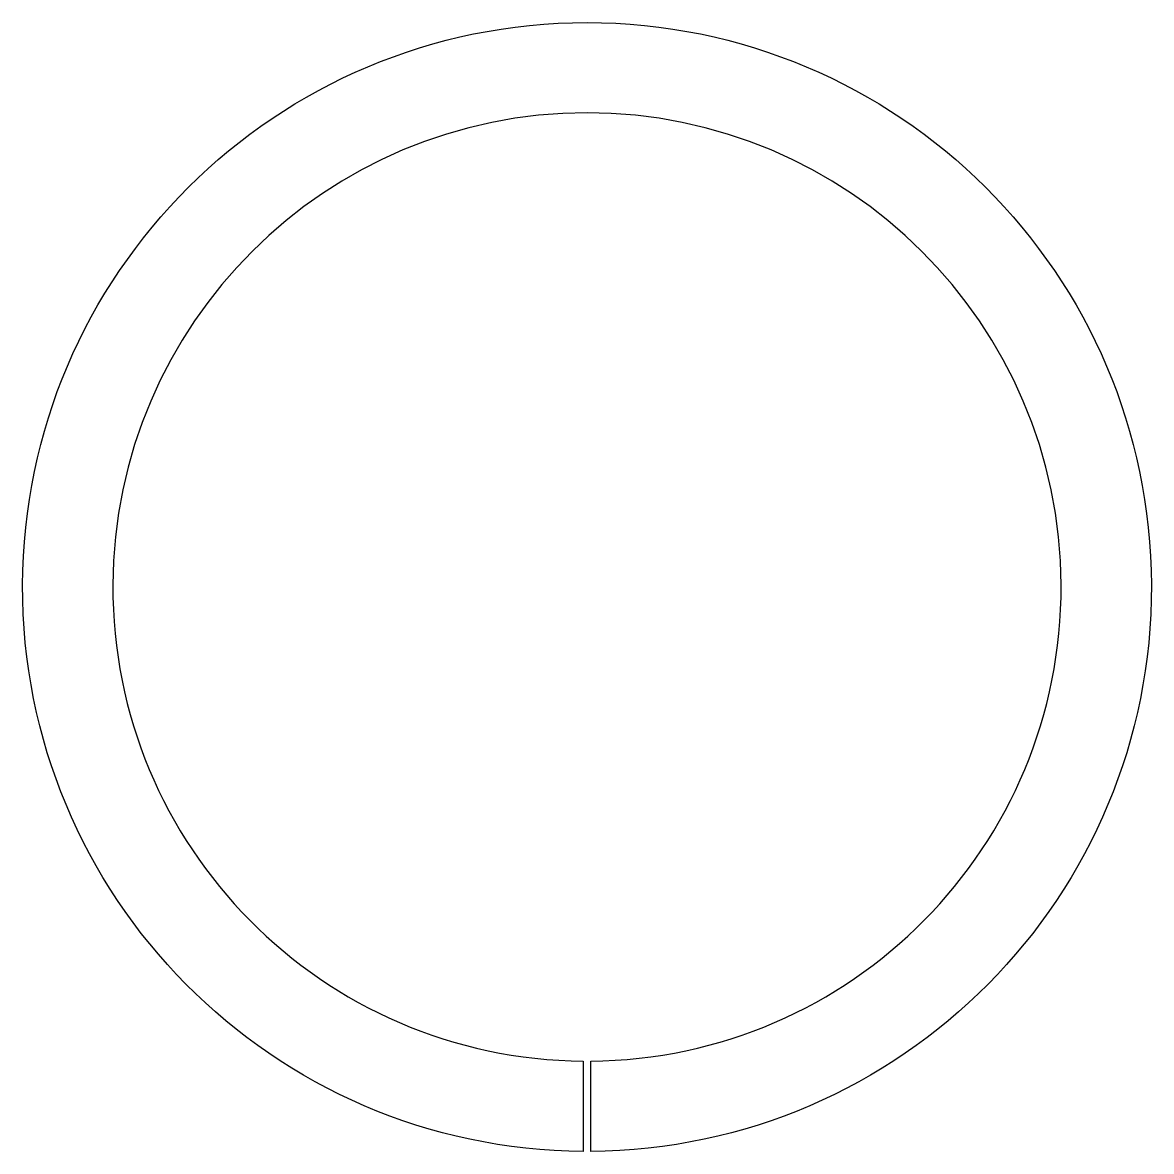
# Model space of a CAD drawing. Header units: metres. Extents: x -0.0375 to 0.0375, y -0.0375 to 0.0375.
import ezdxf

# ---------------------------------------------------------------- set-up
doc = ezdxf.new("R2010")
doc.units = ezdxf.units.M
doc.layers.add('3D_Tube_XS_ColGreenS', color=7, linetype='Continuous', true_color=0x00c700)

msp = doc.modelspace()

# ---------------------------------------------------------------- linework, layer by layer
at = {"layer": '3D_Tube_XS_ColGreenS'}
msp.add_lwpolyline([(0.00025, -0.031499, 251.996032), (-0.00025, -0.031499), (-0.00025, -0.037499, -299.996667), (0.00025, -0.037499)], format="xyb", close=True, dxfattribs=at)

doc.saveas('drawing.dxf')
